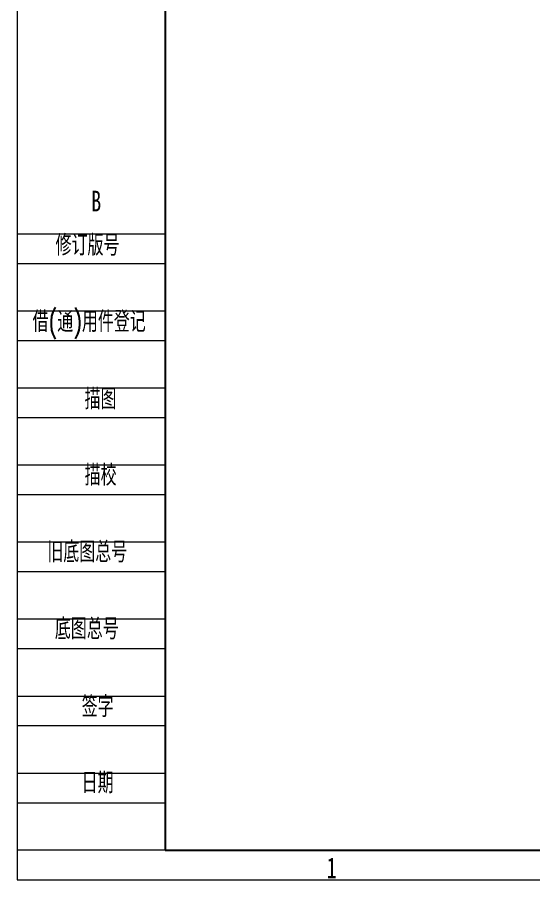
# Model space of a CAD drawing. Header units: millimetres. Extents: x 0 to 420, y 0 to 297.
# Drawn here: x 0 to 87.2, y 0 to 145.5 of the extents above; entities that cross this region are included whole.
import ezdxf

# ---------------------------------------------------------------- set-up
doc = ezdxf.new("R2010")
doc.units = ezdxf.units.MM
doc.styles.add('SLDTEXTSTYLE0', font='TXT', dxfattribs={"width": 0.7, "bigfont": 'bigfont'})
doc.styles.add('SLDTEXTSTYLE1', font='TXT', dxfattribs={"width": 0.7})

msp = doc.modelspace()

# ---------------------------------------------------------------- linework, layer by layer
at = {"color": 1, "linetype": 'Continuous', "lineweight": 18}
for p, q in [((0, 297), (0, 0)), ((0, 0), (420, 0))]:
    msp.add_line(p, q, dxfattribs=at)
at = {"color": 190, "linetype": 'Continuous', "lineweight": 25}
for p, q in [((25, 292), (25, 5)), ((25, 5), (415, 5))]:
    msp.add_line(p, q, dxfattribs=at)
at = {"color": 2, "linetype": 'Continuous', "lineweight": 18}
for p, q in [((0, 109), (25, 109)), ((0, 104), (25, 104)), ((0, 96), (25, 96)), ((0, 91), (25, 91)), ((0, 83), (25, 83)), ((0, 78), (25, 78)), ((0, 70), (25, 70)), ((0, 65), (25, 65)), ((0, 57), (25, 57)), ((0, 52), (25, 52)), ((0, 44), (25, 44)), ((0, 39), (25, 39)), ((0, 31), (25, 31)), ((0, 26), (25, 26)), ((0, 18), (25, 18)), ((0, 13), (25, 13)), ((25, 5), (0, 5))]:
    msp.add_line(p, q, dxfattribs=at)

# ---------------------------------------------------------------- texts
at = {"color": 5, "linetype": 'Continuous', "lineweight": 18, "char_height": 3.5, "attachment_point": 2, "style": 'SLDTEXTSTYLE1'}
for s, insert in [('B', (13.343, 116.262)), ('1', (53.118, 3.762))]:
    msp.add_mtext(s, dxfattribs=dict(at, insert=insert))
at = {"color": 2, "linetype": 'Continuous', "lineweight": 18, "char_height": 3.5, "style": 'SLDTEXTSTYLE0'}
for s, insert, attachment_point in [('\\M+18F43订\\M+194C5\\M+18D86', (6.476, 108.811), 1), ('\\M+18ED8(\\M+192CA)\\M+19770\\M+18C8F\\M+1936F记', (2.593, 95.912), 1), ('\\M+19560图', (14.068, 82.856), 2), ('\\M+19560\\M+18D5A', (14.079, 70.006), 2), ('\\M+18B8C\\M+192EA图总\\M+18D86', (5.089, 57.048), 1), ('\\M+192EA图总\\M+18D86', (6.353, 44.073), 1), ('签\\M+18E9A', (13.585, 30.944), 2), ('\\M+193FA\\M+18AFA', (13.568, 18.082), 2)]:
    msp.add_mtext(s, dxfattribs=dict(at, insert=insert, attachment_point=attachment_point))

doc.saveas('drawing.dxf')
